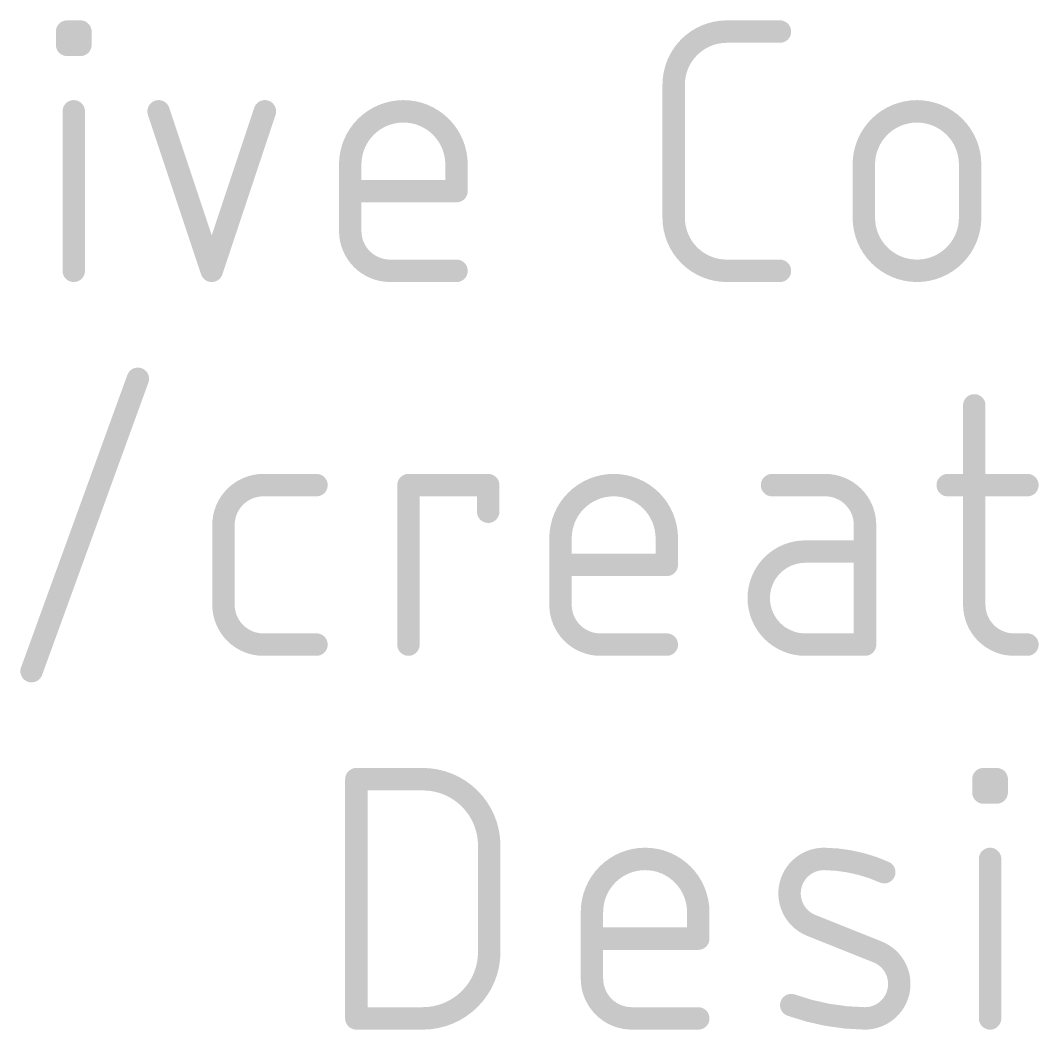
# Model space of a CAD drawing. Extents: x -30 to 92, y -59 to 43.
# Drawn here: x -0.94 to 5.98, y -6.35 to 0.51 of the extents above; entities that cross this region are included whole.
import ezdxf

# ---------------------------------------------------------------- set-up
doc = ezdxf.new("R2010")
doc.units = 0
doc.layers.add('51', color=53, linetype='CONTINUOUS')

msp = doc.modelspace()

# ---------------------------------------------------------------- linework, layer by layer
at = {"layer": '51', "const_width": 0.1524}
for points in [[(-0.6199, 0.3415), (-0.6199, 0.4318)], [(-0.6199, 0.4318), (-0.5296, 0.4318)], [(-0.5296, 0.4318), (-0.5296, 0.3415)], [(3.8641, 0.4318), (4.2253, 0.4318)], [(-0.5296, 0.3415), (-0.6199, 0.3415)], [(3.5028, -0.8326), (3.5028, 0.0706)], [(-0.5747, -1.1938), (-0.5747, -0.1101)], [(0.0019, -0.1101), (0.3631, -1.1938)], [(0.3631, -1.1938), (0.7244, -0.1101)], [(1.3045, -0.9229), (1.3045, -0.4713)], [(2.027, -0.4713), (2.027, -0.6519)], [(4.7955, -0.8326), (4.7955, -0.4713)], [(5.518, -0.4713), (5.518, -0.8326)], [(2.027, -0.6519), (1.3045, -0.6519)], [(2.027, -1.1938), (1.5754, -1.1938)], [(4.2253, -1.1938), (3.8641, -1.1938)], [(-0.8614, -3.9144), (-0.1389, -1.9276)], [(5.5462, -2.1082), (5.5462, -3.4629)], [(0.7139, -2.6501), (1.0751, -2.6501)], [(1.7002, -3.7338), (1.7002, -2.6501)], [(1.7002, -2.6501), (2.2421, -2.6501)], [(2.2421, -2.6501), (2.2421, -2.8307)], [(4.5327, -2.6501), (4.1715, -2.6501)], [(5.3656, -2.6501), (5.9074, -2.6501)], [(0.443, -3.4629), (0.443, -2.921)], [(4.8037, -3.7338), (4.8037, -2.921)], [(2.7338, -3.4629), (2.7338, -3.0113)], [(3.4563, -3.0113), (3.4563, -3.1919)], [(4.8037, -3.1016), (4.3973, -3.1016)], [(3.4563, -3.1919), (2.7338, -3.1919)], [(1.0751, -3.7338), (0.7139, -3.7338)], [(3.4563, -3.7338), (3.0047, -3.7338)], [(4.3973, -3.7338), (4.8037, -3.7338)], [(5.8171, -3.7338), (5.9074, -3.7338)], [(1.3462, -6.2738), (1.3462, -4.6482)], [(1.3462, -4.6482), (1.7978, -4.6482)], [(5.6083, -4.7385), (5.6083, -4.6482)], [(5.6083, -4.6482), (5.6986, -4.6482)], [(5.6986, -4.6482), (5.6986, -4.7385)], [(5.6986, -4.7385), (5.6083, -4.7385)], [(2.2493, -5.0998), (2.2493, -5.8222)], [(5.6535, -6.2738), (5.6535, -5.1901)], [(2.9475, -6.0029), (2.9475, -5.5513)], [(3.67, -5.5513), (3.67, -5.7319)], [(4.8893, -5.8222), (4.4377, -5.6416)], [(3.67, -5.7319), (2.9475, -5.7319)], [(1.7978, -6.2738), (1.3462, -6.2738)], [(3.67, -6.2738), (3.2185, -6.2738)]]:
    msp.add_lwpolyline(points, dxfattribs=at)
at = {"layer": '51'}
for points, const_width in [([(-0.5818, 0.4318, 1), (-0.658, 0.4318)], 0.0762), ([(-0.6199, 0.4699, 1), (-0.6199, 0.3937)], 0.0762), ([(-0.4915, 0.4318, 1), (-0.5677, 0.4318)], 0.0762), ([(-0.5296, 0.3937, 1), (-0.5296, 0.4699)], 0.0762), ([(3.8641, 0.4318, 0.4142), (3.5028, 0.0706)], 0.1524), ([(3.8641, 0.4699, 1), (3.8641, 0.3937)], 0.0762), ([(3.8641, 0.3937, 1), (3.8641, 0.4699)], 0.0762), ([(4.2253, 0.3937, 1), (4.2253, 0.4699)], 0.0762), ([(-0.6199, 0.3796, 1), (-0.6199, 0.3034)], 0.0762), ([(-0.5296, 0.3034, 1), (-0.5296, 0.3796)], 0.0762), ([(-0.658, 0.3415, 1), (-0.5818, 0.3415)], 0.0762), ([(-0.5677, 0.3415, 1), (-0.4915, 0.3415)], 0.0762), ([(3.5409, 0.0706, 1), (3.4647, 0.0706)], 0.0762), ([(3.4647, 0.0706, 1), (3.5409, 0.0706)], 0.0762), ([(-0.5366, -0.1101, 1), (-0.6128, -0.1101)], 0.0762), ([(0.038, -0.098, 1), (-0.0342, -0.1221)], 0.0762), ([(0.7605, -0.1221, 1), (0.6882, -0.098)], 0.0762), ([(2.027, -0.4713, 1), (1.3045, -0.4713)], 0.1524), ([(5.518, -0.4713, 1), (4.7955, -0.4713)], 0.1524), ([(1.3426, -0.4713, 1), (1.2664, -0.4713)], 0.0762), ([(2.0651, -0.4713, 1), (1.9889, -0.4713)], 0.0762), ([(4.8336, -0.4713, 1), (4.7574, -0.4713)], 0.0762), ([(5.5561, -0.4713, 1), (5.4799, -0.4713)], 0.0762), ([(1.2664, -0.4713, 1), (1.3426, -0.4713)], 0.0762), ([(1.9889, -0.4713, 1), (2.0651, -0.4713)], 0.0762), ([(4.7574, -0.4713, 1), (4.8336, -0.4713)], 0.0762), ([(5.4799, -0.4713, 1), (5.5561, -0.4713)], 0.0762), ([(1.3045, -0.6138, 1), (1.3045, -0.69)], 0.0762), ([(1.9889, -0.6519, 1), (2.0651, -0.6519)], 0.0762), ([(2.027, -0.69, 1), (2.027, -0.6138)], 0.0762), ([(3.5028, -0.8326, 0.4142), (3.8641, -1.1938)], 0.1524), ([(3.5409, -0.8326, 1), (3.4647, -0.8326)], 0.0762), ([(4.7955, -0.8326, 1), (5.518, -0.8326)], 0.1524), ([(4.8336, -0.8326, 1), (4.7574, -0.8326)], 0.0762), ([(5.5561, -0.8326, 1), (5.4799, -0.8326)], 0.0762), ([(3.4647, -0.8326, 1), (3.5409, -0.8326)], 0.0762), ([(4.7574, -0.8326, 1), (4.8336, -0.8326)], 0.0762), ([(5.4799, -0.8326, 1), (5.5561, -0.8326)], 0.0762), ([(1.3045, -0.9229, 0.4142), (1.5754, -1.1938)], 0.1524), ([(1.3426, -0.9229, 1), (1.2664, -0.9229)], 0.0762), ([(1.2664, -0.9229, 1), (1.3426, -0.9229)], 0.0762), ([(-0.6128, -1.1938, 1), (-0.5366, -1.1938)], 0.0762), ([(0.327, -1.1818, 1), (0.3993, -1.2058)], 0.0762), ([(0.327, -1.2058, 1), (0.3993, -1.1818)], 0.0762), ([(1.5754, -1.1557, 1), (1.5754, -1.2319)], 0.0762), ([(1.5754, -1.2319, 1), (1.5754, -1.1557)], 0.0762), ([(2.027, -1.2319, 1), (2.027, -1.1557)], 0.0762), ([(3.8641, -1.1557, 1), (3.8641, -1.2319)], 0.0762), ([(3.8641, -1.2319, 1), (3.8641, -1.1557)], 0.0762), ([(4.2253, -1.2319, 1), (4.2253, -1.1557)], 0.0762), ([(-0.1031, -1.9406, 1), (-0.1747, -1.9146)], 0.0762), ([(5.5843, -2.1082, 1), (5.5081, -2.1082)], 0.0762), ([(0.7139, -2.6501, 0.4142), (0.443, -2.921)], 0.1524), ([(0.7139, -2.612, 1), (0.7139, -2.6882)], 0.0762), ([(0.7139, -2.6882, 1), (0.7139, -2.612)], 0.0762), ([(1.0751, -2.6882, 1), (1.0751, -2.612)], 0.0762), ([(1.7383, -2.6501, 1), (1.6621, -2.6501)], 0.0762), ([(1.7002, -2.612, 1), (1.7002, -2.6882)], 0.0762), ([(2.2802, -2.6501, 1), (2.204, -2.6501)], 0.0762), ([(2.2421, -2.6882, 1), (2.2421, -2.612)], 0.0762), ([(3.4563, -3.0113, 1), (2.7338, -3.0113)], 0.1524), ([(4.1715, -2.612, 1), (4.1715, -2.6882)], 0.0762), ([(4.8037, -2.921, 0.4142), (4.5327, -2.6501)], 0.1524), ([(4.5327, -2.612, 1), (4.5327, -2.6882)], 0.0762), ([(4.5327, -2.6882, 1), (4.5327, -2.612)], 0.0762), ([(5.3656, -2.612, 1), (5.3656, -2.6882)], 0.0762), ([(5.9074, -2.6882, 1), (5.9074, -2.612)], 0.0762), ([(2.204, -2.8307, 1), (2.2802, -2.8307)], 0.0762), ([(0.4811, -2.921, 1), (0.4049, -2.921)], 0.0762), ([(0.4049, -2.921, 1), (0.4811, -2.921)], 0.0762), ([(4.8418, -2.921, 1), (4.7656, -2.921)], 0.0762), ([(4.7656, -2.921, 1), (4.8418, -2.921)], 0.0762), ([(2.7719, -3.0113, 1), (2.6957, -3.0113)], 0.0762), ([(2.6957, -3.0113, 1), (2.7719, -3.0113)], 0.0762), ([(3.4944, -3.0113, 1), (3.4182, -3.0113)], 0.0762), ([(3.4182, -3.0113, 1), (3.4944, -3.0113)], 0.0762), ([(4.3973, -3.1016, 1), (4.3973, -3.7338)], 0.1524), ([(4.3973, -3.0635, 1), (4.3973, -3.1397)], 0.0762), ([(4.3973, -3.1397, 1), (4.3973, -3.0635)], 0.0762), ([(4.8037, -3.1397, 1), (4.8037, -3.0635)], 0.0762), ([(2.7338, -3.1538, 1), (2.7338, -3.23)], 0.0762), ([(3.4182, -3.1919, 1), (3.4944, -3.1919)], 0.0762), ([(3.4563, -3.23, 1), (3.4563, -3.1538)], 0.0762), ([(0.443, -3.4629, 0.4142), (0.7139, -3.7338)], 0.1524), ([(0.4811, -3.4629, 1), (0.4049, -3.4629)], 0.0762), ([(2.7338, -3.4629, 0.4142), (3.0047, -3.7338)], 0.1524), ([(2.7719, -3.4629, 1), (2.6957, -3.4629)], 0.0762), ([(5.5462, -3.4629, 0.4142), (5.8171, -3.7338)], 0.1524), ([(5.5843, -3.4629, 1), (5.5081, -3.4629)], 0.0762), ([(0.4049, -3.4629, 1), (0.4811, -3.4629)], 0.0762), ([(2.6957, -3.4629, 1), (2.7719, -3.4629)], 0.0762), ([(5.5081, -3.4629, 1), (5.5843, -3.4629)], 0.0762), ([(0.7139, -3.6957, 1), (0.7139, -3.7719)], 0.0762), ([(0.7139, -3.7719, 1), (0.7139, -3.6957)], 0.0762), ([(1.0751, -3.7719, 1), (1.0751, -3.6957)], 0.0762), ([(3.0047, -3.6957, 1), (3.0047, -3.7719)], 0.0762), ([(3.0047, -3.7719, 1), (3.0047, -3.6957)], 0.0762), ([(3.4563, -3.7719, 1), (3.4563, -3.6957)], 0.0762), ([(4.3973, -3.6957, 1), (4.3973, -3.7719)], 0.0762), ([(4.3973, -3.7719, 1), (4.3973, -3.6957)], 0.0762), ([(4.8037, -3.7719, 1), (4.8037, -3.6957)], 0.0762), ([(5.8171, -3.6957, 1), (5.8171, -3.7719)], 0.0762), ([(5.8171, -3.7719, 1), (5.8171, -3.6957)], 0.0762), ([(5.9074, -3.7719, 1), (5.9074, -3.6957)], 0.0762), ([(1.6621, -3.7338, 1), (1.7383, -3.7338)], 0.0762), ([(4.7656, -3.7338, 1), (4.8418, -3.7338)], 0.0762), ([(-0.8972, -3.9014, 1), (-0.8256, -3.9274)], 0.0762), ([(1.3843, -4.6482, 1), (1.3081, -4.6482)], 0.0762), ([(1.3462, -4.6101, 1), (1.3462, -4.6863)], 0.0762), ([(2.2493, -5.0998, 0.4142), (1.7978, -4.6482)], 0.1524), ([(1.7978, -4.6101, 1), (1.7978, -4.6863)], 0.0762), ([(1.7978, -4.6863, 1), (1.7978, -4.6101)], 0.0762), ([(5.6464, -4.6482, 1), (5.5702, -4.6482)], 0.0762), ([(5.6083, -4.6101, 1), (5.6083, -4.6863)], 0.0762), ([(5.7367, -4.6482, 1), (5.6605, -4.6482)], 0.0762), ([(5.6986, -4.6863, 1), (5.6986, -4.6101)], 0.0762), ([(5.6083, -4.7004, 1), (5.6083, -4.7766)], 0.0762), ([(5.5702, -4.7385, 1), (5.6464, -4.7385)], 0.0762), ([(5.6605, -4.7385, 1), (5.7367, -4.7385)], 0.0762), ([(5.6986, -4.7766, 1), (5.6986, -4.7004)], 0.0762), ([(2.2874, -5.0998, 1), (2.2112, -5.0998)], 0.0762), ([(2.2112, -5.0998, 1), (2.2874, -5.0998)], 0.0762), ([(3.67, -5.5513, 1), (2.9475, -5.5513)], 0.1524), ([(4.528, -5.1901, 0.8318), (4.4377, -5.6416)], 0.1524), ([(4.9344, -5.2804, 0.1026), (4.528, -5.1901)], 0.1524), ([(4.5286, -5.152, 1), (4.5275, -5.2282)], 0.0762), ([(4.5275, -5.2282, 1), (4.5286, -5.152)], 0.0762), ([(5.6916, -5.1901, 1), (5.6154, -5.1901)], 0.0762), ([(4.9188, -5.3151, 1), (4.9501, -5.2456)], 0.0762), ([(2.9856, -5.5513, 1), (2.9094, -5.5513)], 0.0762), ([(2.9094, -5.5513, 1), (2.9856, -5.5513)], 0.0762), ([(3.7081, -5.5513, 1), (3.6319, -5.5513)], 0.0762), ([(3.6319, -5.5513, 1), (3.7081, -5.5513)], 0.0762), ([(4.4519, -5.6063, 1), (4.4236, -5.677)], 0.0762), ([(4.4236, -5.677, 1), (4.4519, -5.6062)], 0.0762), ([(2.9475, -5.6938, 1), (2.9475, -5.77)], 0.0762), ([(3.67, -5.77, 1), (3.67, -5.6938)], 0.0762), ([(3.6319, -5.7319, 1), (3.7081, -5.7319)], 0.0762), ([(1.7978, -6.2738, 0.4142), (2.2493, -5.8222)], 0.1524), ([(2.2874, -5.8222, 1), (2.2112, -5.8222)], 0.0762), ([(2.2112, -5.8222, 1), (2.2874, -5.8222)], 0.0762), ([(4.7989, -6.2738, 0.8318), (4.8893, -5.8222)], 0.1524), ([(4.9034, -5.7869, 1), (4.8751, -5.8576)], 0.0762), ([(4.8751, -5.8576, 1), (4.9034, -5.7869)], 0.0762), ([(2.9475, -6.0029, 0.4142), (3.2185, -6.2738)], 0.1524), ([(2.9856, -6.0029, 1), (2.9094, -6.0029)], 0.0762), ([(2.9094, -6.0029, 1), (2.9856, -6.0029)], 0.0762), ([(4.3151, -6.1476, 1), (4.2893, -6.2193)], 0.0762), ([(4.3022, -6.1835, 0.083), (4.7989, -6.2738)], 0.1524), ([(1.3462, -6.2357, 1), (1.3462, -6.3119)], 0.0762), ([(1.7978, -6.2357, 1), (1.7978, -6.3119)], 0.0762), ([(1.7978, -6.3119, 1), (1.7978, -6.2357)], 0.0762), ([(3.2185, -6.2357, 1), (3.2185, -6.3119)], 0.0762), ([(3.2185, -6.3119, 1), (3.2185, -6.2357)], 0.0762), ([(3.67, -6.3119, 1), (3.67, -6.2357)], 0.0762), ([(4.7995, -6.2357, 1), (4.7984, -6.3119)], 0.0762), ([(4.7984, -6.3119, 1), (4.7995, -6.2357)], 0.0762), ([(1.3081, -6.2738, 1), (1.3843, -6.2738)], 0.0762), ([(5.6154, -6.2738, 1), (5.6916, -6.2738)], 0.0762)]:
    msp.add_lwpolyline(points, format="xyb", dxfattribs=dict(at, const_width=const_width))

doc.saveas('drawing.dxf')
